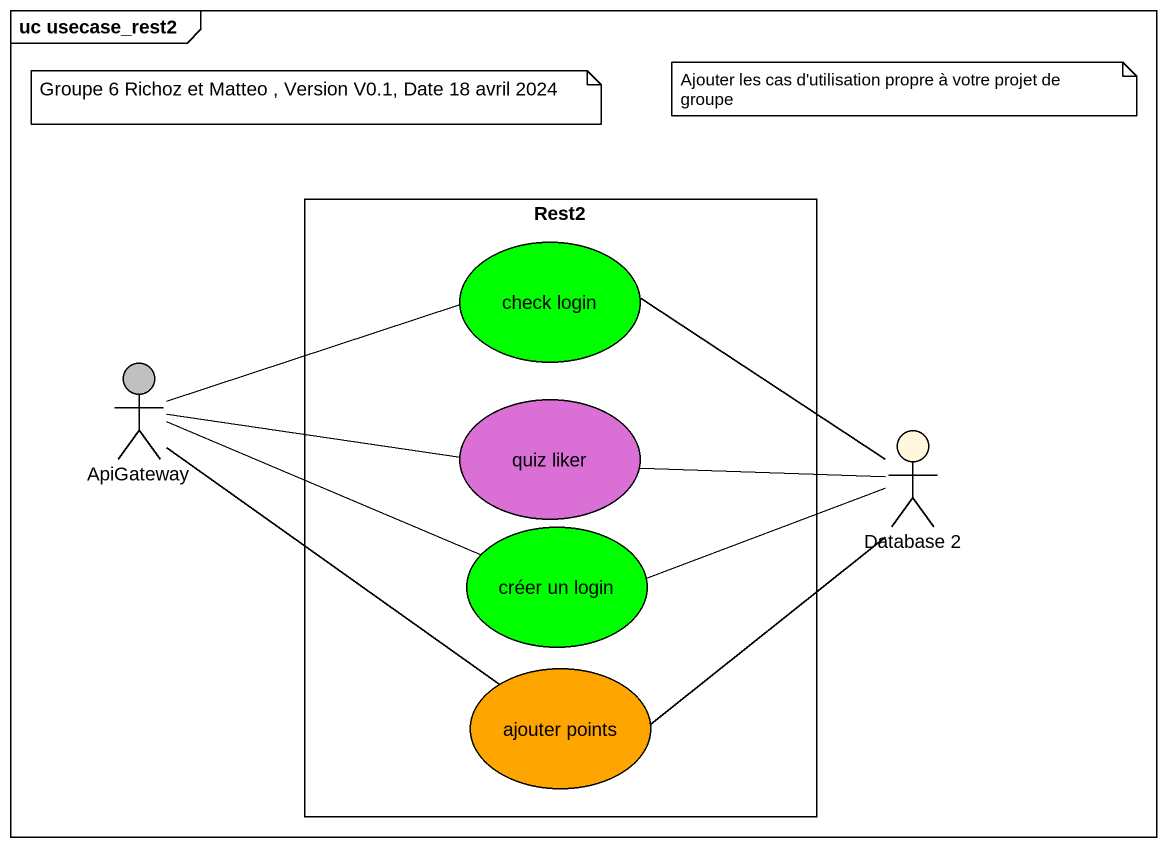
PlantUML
@startuml
mainframe uc usecase_rest2
rectangle Rest2 {
  usecase "check login" as check_login #00FF00
  usecase "quiz liker" as quiz_liker #DA70D6
  usecase "créer un login" as créer_un_login #00FF00
  usecase "ajouter points" as ajouter_points #FFA500
}
actor ApiGateway #C0C0C0
actor "Database 2" as Database_2 #FFF8DC
check_login -right- Database_2
ApiGateway -right- check_login
ApiGateway -right- quiz_liker
ApiGateway -right- créer_un_login
ApiGateway -- ajouter_points
quiz_liker -right- Database_2
créer_un_login -right- Database_2
ajouter_points -up- Database_2
note as N1
  Groupe 6 Richoz et Matteo , Version V0.1, Date 18 avril 2024
end note
note as N2
  Ajouter les cas d'utilisation propre à votre projet de groupe
end note
@enduml
